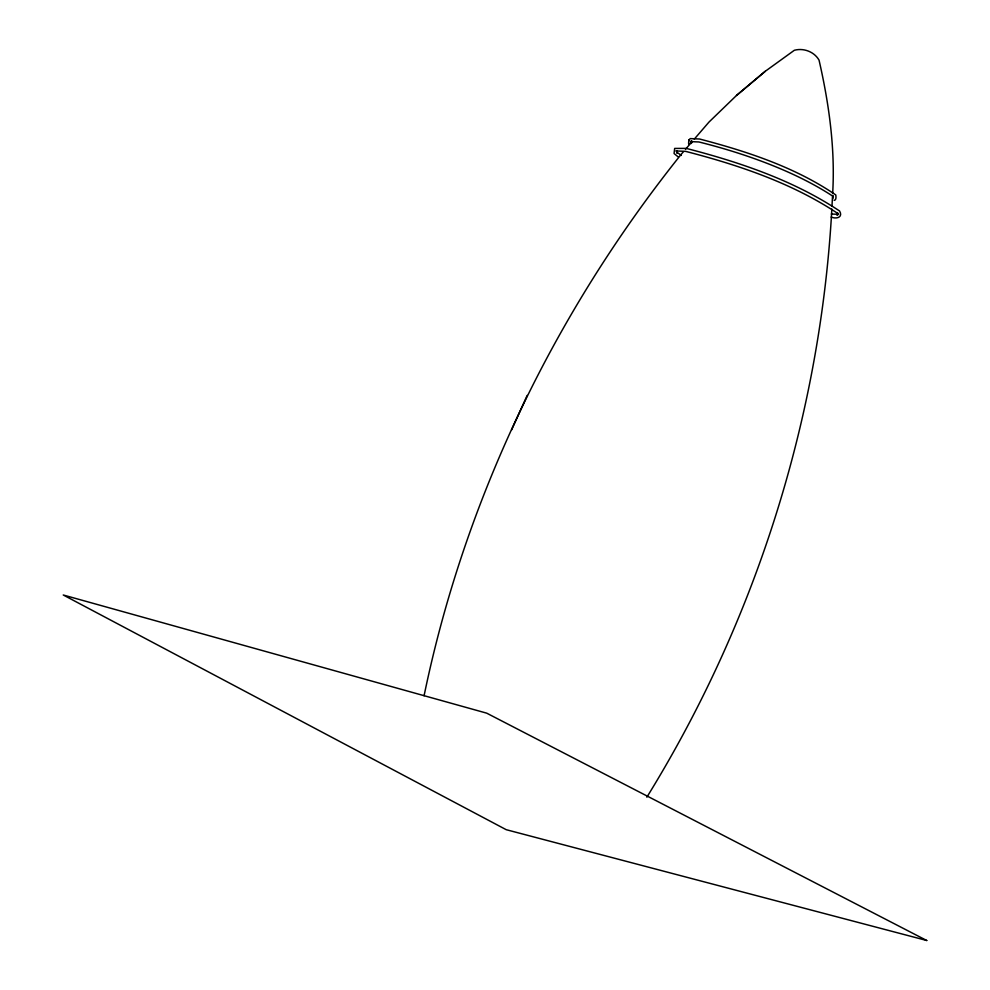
<?xml version="1.0" encoding="UTF-8"?>
<svg xmlns="http://www.w3.org/2000/svg" width="990" height="990" viewBox="0 0 990 990"><rect width="100%" height="100%" fill="white"/><g stroke="black" fill="none" stroke-linecap="round" stroke-linejoin="round"><path stroke-width="1.49" d="M831.835 209.038L831.588 213.654C819.423 419.451 755.209 621.831 646.854 797.185M831.996 205.957L832.491 196.713M832.652 193.632C835.337 148.884 829.026 103.703 819.039 60.118C814.238 51.727 803.608 47.743 794.339 50.28L765.196 71.342L736.498 95.473L708.988 122.067L694.275 139.132M688.854 140.209L690.216 138.6L699.559 139.008C746.905 151.359 795.205 167.199 835.795 194.956C835.968 196.626 836.513 200.029 834.186 200.388M689.065 144.416L688.619 143.03M677.197 150.925L676.999 153.264L676.764 152.151M688.582 143.426L688.879 139.813M691.441 143.476L691.639 141.025M832.825 198.842L833.073 195.735M424.079 695.747C464.941 497.797 555.328 311.466 681.516 153.933L683.484 151.656M511.582 429.932L527.187 395.418M685.439 149.379L692.307 141.409M691.354 141.087L690.364 141.607L698.903 141.966C744.975 153.425 795.651 171.604 833.234 196.478M736.498 95.473L765.196 71.342M676.653 150.715L675.91 150.963L685.587 151.359C738.59 165.021 792.21 183.101 837.986 213.58C836.649 210.326 835.956 217.788 838.122 214.372M831.34 214.026L838.518 214.335M831.179 217.058C836.389 219.273 843.307 217.392 839.57 210.994C793.51 180.328 739.555 162.137 686.231 148.389L674.66 148.426L674.066 153.524L678.113 156.853M676.504 151.866L681.244 155.418M926.751 940.5L506.199 829.682L63.249 594.99L486.696 713.159L926.751 940.5"/></g></svg>
